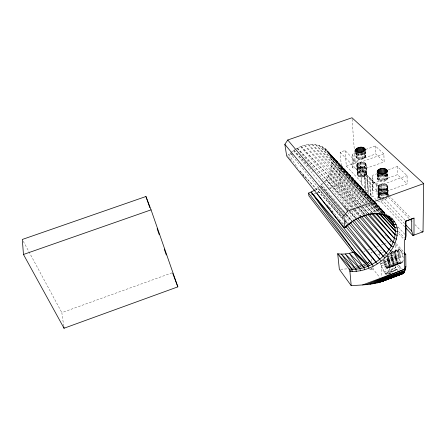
<?xml version="1.0" encoding="UTF-8"?>
<svg xmlns="http://www.w3.org/2000/svg" width="446" height="446" viewBox="0 0 446 446"><rect width="100%" height="100%" fill="white"/><g stroke="black" fill="none" stroke-linecap="round" stroke-linejoin="round"><path stroke-width="0.33" stroke-dasharray="2.23 1.67" d="M387.39 268.28L387.669 268.208C389.023 265.036 388.048 260.798 386.665 257.654L401.651 252.09C403.072 255.235 403.97 259.561 402.47 262.683L387.39 268.28C384.697 267.054 383.761 263.541 383.354 260.815L398.061 255.352L397.994 250.407L398.501 249.314L399.95 249.738L401.651 252.09M388.243 169.748L397.319 166.509L407.081 175.64L407.137 183.875L381.402 193.146L372.583 190.392L373.107 183.378L372.694 175.295L377.227 173.678M372.583 190.392L372.159 182.275L372.694 175.295M376.101 199.736L373.023 196.441L371.061 196.184L370.392 195.465L371.011 194.283L370.303 193.519L368.351 193.269L367.694 192.56L368.318 191.395L367.615 190.643L365.687 190.397L365.034 189.701L365.659 188.546L361.528 184.114L360.641 166.525L345.031 150.492L340.108 152.22L341.307 165.628L340.538 168.159L339.328 168.588L340.805 184.505L359.654 205.913M361.528 184.114L360.641 166.525M365.72 149.438L375.415 146.02L383.861 153.92L384.145 161.92L360.82 170.21L352.675 167.819L353.377 161.848L352.792 153.987L356.025 152.85M352.675 167.819L352.078 159.924L352.792 153.987M388.076 196.329L387.775 187.019C387.697 182.447 379 182.91 377.924 186.852L378.409 197.271L379.401 198.593L378.966 188.658L378.158 187.822L377.924 186.852M377.489 174.286C376.591 178.16 377.879 181.996 382.412 181.41C386.933 181.388 388.94 178.261 387.468 173.723M378.03 186.356L378.409 197.271M356.728 164.936L357.424 175.044C359.142 178.233 365.391 177.569 366.612 174.224L366.043 164.524C364.962 160.8 357.96 161.569 356.728 164.936C357.753 168.705 364.856 167.93 366.043 164.524M355.813 151.924C354.999 156.892 356.387 160.175 361.422 159.334C366.199 159.06 366.328 154.801 365.241 150.804M378.966 188.658C381.676 190.208 386.097 189.918 387.775 187.019M378.476 196.268C380.287 193.202 385.639 192.823 387.942 195.51L387.619 185.547M377.667 178.233C379.518 175.038 386.403 174.436 387.613 178.355M360.474 168.136L364.683 172.479L364.042 173.622L364.705 174.308L366.673 174.537L367.387 175.267L366.751 176.432L367.42 177.129L369.411 177.357L370.13 178.105L369.494 179.275L370.18 179.983L372.181 180.217L376.658 184.839L379.223 185.62L388.444 195.092M366.612 174.224C365.648 170.383 357.837 171.175 357.424 175.044M365.581 156.591C364.505 152.8 356.694 153.658 356.192 157.488M324.459 181.7C333.385 172.362 335.069 153.619 322.358 146.868C313.85 142.324 303.258 144.337 295.386 149.293M400.692 267.717L398.088 270.811C394.247 265.883 391.744 259.801 391.287 253.551L395.379 254.259C395.892 259.84 398.116 265.677 402.47 269.362M323.194 183.2L317.842 188.078L314.558 190.258M291.913 154.349L290.524 152.794L287.469 155.721L289.582 158.341M380.204 262.733C381.38 267.449 383.242 272.171 387.513 274.769L396.94 269.306L399.789 266.552M382.729 189.567L383.114 199.529L385.606 199.072L387.468 197.957M290.993 152.42L294.895 149.605M398.914 265.197L395.825 267.567L385.913 273.426L396.94 269.306L387.039 274.268M372.906 267.823L369.427 269.122L370.732 269.256L372.906 267.823L373.553 269.646L379.942 277.691M398.088 263.703L394.771 265.649L382.941 270.064M363.78 266.619L366.188 265.342M369.199 263.742L371.607 262.465L371.25 257.515M355.953 268.224L357.19 267.639M359.671 266.468L360.914 265.883M363.39 264.712L364.633 264.127M367.733 262.666L368.97 262.081M360.647 267.639L361.862 267.065M364.298 265.916L365.519 265.337M369.171 263.614L370.392 263.04M359.627 266.268L362.113 265.141M362.737 264.857L363.981 264.294M367.716 262.599L368.959 262.036M397.341 262.103L381.993 268.007M386.403 273.744L396.94 269.306M388.756 274.301L390.624 273.604M387.429 256.026L389.581 260.291L381.308 263.363L381.887 276.291M380.466 263.764L392.296 259.366L396.154 258.797M383.75 262.973L398.423 257.515L398.061 255.352M387.942 261.579L402.916 256.01M388.003 262.254L402.961 256.684M384.006 263.764L398.679 258.306L398.423 257.515M384.318 264.556L398.992 259.093L401.015 262.198L402.47 262.683M381.163 265.888L396.689 260.453M384.669 265.32L399.348 259.851M385.054 266.033L399.739 260.564M385.461 266.68L400.157 261.2M385.879 267.238L400.586 261.752M388.154 266.602L403.022 261.061M386.292 267.689L401.015 262.198M388.137 267.176L402.994 261.64M386.688 268.018L401.433 262.521M388.053 267.645L402.889 262.109M387.056 268.219L401.818 262.711M387.892 267.99L402.71 262.46M377.678 254.577L380.845 253.406M381.481 253.166L384.012 252.23M391.393 251.951L398.796 249.214M391.164 252.185L399.148 249.253M391.103 252.553L399.532 249.425M390.267 253.272L397.994 250.407M390.211 253.35L399.95 249.738M389.609 254.092L397.966 250.992M352.396 267.979L354.302 267.271M354.938 267.037L356.209 266.563M358.746 265.621L360.017 265.153M367.638 262.326L368.909 261.852M384.402 256.104L385.656 255.642M389.408 254.248L400.385 250.173M386.509 256.037L400.826 250.724M386.269 256.929L401.249 251.371M355.986 268.275L359.242 267.065M359.889 266.825L361.193 266.34M363.797 265.37L365.101 264.885M387.691 256.729L391.432 255.341L395.485 255.653M387.028 258.435L402.019 252.865M383.053 260.536L391.778 257.297L395.747 257.18M387.345 259.238L402.337 253.668M383.421 261.479L398.111 256.015M387.607 260.051L402.599 254.476M383.549 262.203L398.233 256.745M387.808 260.838L402.794 255.263M363.808 251.421L365.101 250.942M367.682 249.994L369.617 249.281M370.264 249.041L374.138 247.614M376.719 246.66L378.654 245.947M381.235 244.993L383.17 244.28M383.816 244.04L387.044 242.847M389.626 241.899L390.919 241.42L390.997 244.118M372.209 252.302L370.972 252.759L372.795 253.373M374.679 251.388L377.154 250.468M63.756 326.204L61.832 312.629L172.479 272.684M372.159 182.275L381.074 184.978L407.081 175.64M373.107 183.378L397.475 174.648L407.137 183.875M310.851 195.181L313.454 194.255M314.107 194.021L316.71 193.096M317.362 192.862L321.923 191.239M324.526 190.308L329.081 188.686M329.733 188.452L340.805 184.505M353.377 161.848L375.777 153.926L384.145 161.92M345.031 150.492L346.33 166.113L355.245 162.957L387.987 196.77M352.078 159.924L360.301 162.26L383.861 153.92M340.66 269.239L347.869 268.832M352.569 268.603L353.957 268.548M370.732 269.256L373.553 269.646M379.641 249.983L384.653 251.566M378.063 201.358L381.949 202.612L404.79 226.903M384.29 272.534L385.528 273.175L395.825 267.567L383.973 271.993L386.392 275.121M388.929 195.593L410.76 218.022M388.466 197.266L410.136 219.644M410.615 220.14L412.059 221.634M414.947 224.617L422.172 232.076M340.108 152.22L384.324 198.498M384.809 199.005L405.955 221.138M379.195 184.978L379.73 197.361L381.163 198.877M381.642 199.379L404.583 223.602M346.33 166.113L361.684 182.492M319.319 145.53L372.51 202.333M372.984 202.841L382.484 212.982L373.586 203.181M315.985 144.677L369.544 201.787M370.018 202.294L379.501 212.402M312.417 144.331L367.125 202.696M369.026 204.731L377.115 213.355M322.358 146.868L373.653 201.848M374.127 202.361L384.58 213.562M308.693 144.515L364.521 204.24M364.995 204.747L372.566 212.842M301.195 146.4L364.683 214.303M383.214 212.893L330.38 156.055L372.226 202.467M371.875 202.858L331.272 159.189L370.475 203.198M372.349 203.365L381.319 213.01M304.891 145.212L361.673 206.264M362.146 206.777L369.243 214.409L362.397 206.587M325.039 148.669L374.473 201.943M374.947 202.451L385.299 213.617L374.757 202.261M328.88 153.056L374.155 201.865M374.623 202.373L384.998 213.562M368.474 202.172L331.646 162.511L368.212 204.09M370.358 204.207L377.913 212.341M341.307 165.628L374.88 201.91M375.354 202.423L386.23 214.18M398.049 226.953L405.615 235.131M326.282 149.756L374.428 201.837M327.894 151.601L373.241 200.644M373.715 201.157L385.054 213.417M372.917 200.906L329.254 153.641L373.397 201.949M373.386 201.414L384.653 213.606M374.428 212.329L331.501 165.957L364.326 203.783M301.095 146.422L357.781 207.83M358.255 208.343L364.867 215.507M297.465 148.083L354.063 209.246M354.537 209.754L360.669 216.382M328.089 151.835L373.252 200.789M373.726 201.297L385.015 213.534M324.66 148.351L373.848 201.837M374.317 202.35L384.625 213.556L373.296 201.274M328.964 153.201L372.828 200.767M364.282 205.745L330.848 169.458L362.425 206.359M364.75 206.258L370.871 212.904M340.538 168.159L381.743 213.088M398.601 231.463L405.62 239.123M373.865 202.462L383.259 212.742M321.917 146.617L371.708 201.124M360.702 206.81L329.711 172.948L357.82 206.269M361.171 207.323L366.807 213.478M297.376 148.117L352.541 208.444M353.009 208.957L359.548 216.109M339.328 168.588L370.676 202.924M371.144 203.437L379.568 212.658M398.752 233.671L403.429 238.794M293.903 150.218L308.9 166.642M341.714 202.568L348.281 209.754M348.75 210.267L355.78 217.966M355.713 206.766L328.105 176.365L354.765 208.421M356.181 207.284L363.206 215.011M318.823 145.346L371.122 203.081M371.59 203.599L379.529 212.363M299.902 170.885L343.325 218.897M345.193 220.965L347.529 223.546M372.694 202.986L381.525 212.781M293.83 150.257L313.371 171.883M349.67 212.045L355.718 218.741M353.104 209.681L326.071 179.643L351.113 210.178M353.567 210.2L359.158 216.416M291.455 153.825L293.323 155.894L292.375 154.868M319.866 185.374L345.009 213.3M345.477 213.818L351.532 220.541M315.445 144.571L367.85 203.002M368.312 203.521L376.201 212.313M299.89 170.89L344.457 220.653M344.92 221.171L348.17 224.801M370.938 203.716L378.777 212.519M344.368 205.991L345.75 207.541M346.207 208.059L347.59 209.609M349.43 211.677L355.417 218.395M321.059 187.052L321.979 188.089M326.606 193.28L345.572 214.565M346.035 215.084L352.05 221.829M311.849 144.309L365.687 205.032M366.149 205.55L373.508 213.857M396.416 243.739L403.535 251.756M395.418 244.492L403.63 253.774M360.112 206.437L367.008 214.27M384.943 234.635L388.159 238.287M389.999 240.377L390.919 241.42M368.669 204.608L375.526 212.402M346.068 214.164L320.891 185.553L344.686 215.373M346.531 214.682L352.022 220.926M308.102 144.565L361.94 206.069M304.401 145.324L357.859 206.437M358.316 206.961L364.716 214.27M342.868 216.879L317.842 188.078L343.275 220.374M345.143 219.499L348.326 223.162M366.149 205.885L372.075 212.714M300.587 146.606L354.358 209.023M354.81 209.548L361.137 216.89M327.665 205.55L329.025 207.134M329.477 207.658L343.938 224.533M362.877 206.888L368.742 213.74M296.874 148.367L348.616 209.436M349.067 209.966L355.819 217.932M358.266 206.793L364.51 214.197M355.211 208.957L360.987 215.903M293.34 150.57L344.903 212.497M346.681 214.632L352.463 221.573M351.554 210.713L357.263 217.681M290.051 153.173L344.513 219.744M344.948 220.279L348.465 224.578M347.713 212.48L353.405 219.51M290.006 158.865L291.271 160.437M302.801 174.737L305.398 177.965M314.502 189.26L317.535 193.023M326.634 204.324L332.705 211.856M338.77 219.387L343.972 225.838M345.115 215.92L350.311 222.426M344.998 222.565L346.72 224.751M385.433 255.72L385.857 256.277M288.824 154.372L297.666 168.242M23.287 241.292L61.832 312.629M379.73 197.361L380.717 199.696M380.962 200.276L381.949 202.612M398.679 258.306L398.992 259.093M352.089 119.132L355.245 162.957M356.722 152.532L356.945 155.732M357.491 163.621L358.155 173.265M356.683 152.883L357.084 158.653M357.631 166.564L358.3 176.231M356.332 152.956L356.555 156.15M357.101 164.039L357.776 173.689M356.209 151.902L356.655 158.308M357.207 166.213L357.882 175.875M355.98 152.119L356.354 157.912M356.845 164.485L357.586 175.473M357.932 153.078L358.06 154.996M358.595 162.885L359.247 172.535M357.882 153.402L358.272 159.177M358.807 167.094L359.465 176.772M357.19 152.532L357.631 158.949M357.993 163.23L358.835 176.532M360.301 162.26L360.82 170.21M359.431 153.207L359.777 159.412M360.033 162.377L360.942 177.029M358.673 153.43L358.757 154.712M359.286 162.6L359.928 172.245M358.612 153.552L358.997 159.334M359.526 167.256L360.178 176.939M361.634 162.149L362.252 171.805M361.054 153.547L361.422 159.334M361.929 167.267L362.548 176.967M360.234 153.05L360.597 159.412M360.825 162.227L361.739 177.034M362.598 152.521L362.999 158.954M363.49 166.888L364.092 176.594M361.862 152.972L361.94 154.249M362.436 162.154L363.044 171.816M361.823 152.749L362.23 159.177M362.732 167.116L363.339 176.817M363.969 152.777L364.087 154.701M364.56 162.617L365.146 172.295M364.683 172.479L365.659 188.546M364.705 174.308L365.687 190.397M363.323 152.554L363.702 158.659M363.925 162.389L364.778 176.304M364.042 173.622L365.034 189.701M362.637 153.045L362.721 154.327M363.206 162.232L363.808 171.9M365.151 151.869L365.464 157.048M365.843 163.649L366.5 174.681M364.845 151.484L365.213 157.494M365.536 163.258L366.255 175.133M364.477 152.131L364.822 157.917M365.107 162.907L365.876 175.562M363.964 152.521L364.315 158.313M364.795 166.252L365.38 175.958M367.387 175.267L368.318 191.395M367.42 177.129L368.351 193.269M366.673 174.537L367.694 192.56M365.252 151.004L365.553 156.15M366.015 164.078L366.584 173.773M370.13 178.105L371.061 196.184M369.411 177.357L370.392 195.465M372.181 180.217L373.023 196.441M379.206 253.874L379.368 257.281M375.415 146.02L375.777 153.926M376.658 184.839L377.416 201.146M378.353 174.581L378.609 180.524M378.208 174.654L378.32 177.285M378.676 185.402L379.111 195.315M377.873 174.196L378.136 180.134M378.492 188.268L378.933 198.197M377.779 174.458L377.924 177.748M378.286 185.865L378.726 195.777M377.561 174.419L377.795 179.693M378.158 187.822L378.598 197.751M377.333 173.293L377.6 179.225M379.602 173.845L379.908 181.115M380.254 189.26L380.616 197.879M379.429 175.178L379.485 176.493M379.83 184.611L380.248 194.523M378.922 174.252L379.206 180.853M379.557 188.998L379.986 198.938M378.732 174.23L378.844 176.867M381.341 184.064L381.743 193.982M381.074 184.978L381.402 193.146M380.449 175.35L380.694 181.299M381.029 189.45L381.38 198.074M380.159 174.865L380.215 176.181M380.55 184.304L380.962 194.216M382.127 174.13L382.412 181.41M382.183 183.908L382.573 193.832M381.269 174.782L381.536 181.399M381.86 189.55L382.261 199.507M383.906 183.847L384.274 193.781M383.014 174.052L383.292 181.338M383.599 189.494L383.922 198.13M383.047 183.836L383.426 193.759M384.725 174.308L384.959 180.937M385.249 189.098L385.561 197.74M384.391 174.492L384.441 175.813M384.731 183.947L385.088 193.882M383.934 175.217L384.151 181.176M384.446 189.338L384.692 195.984M386.141 174.28L386.342 180.24M386.615 188.413L386.955 198.386M385.851 174.263L385.924 176.248M386.197 184.388L386.537 194.333M385.495 174.654L385.701 180.619M385.98 188.786L386.281 197.427M385.171 174.67L385.221 175.992M385.506 184.131L385.851 194.071M387.825 186.027L388.143 195.989M387.362 174.219L387.513 178.857M387.251 174.085L387.357 177.391M387.089 174.046L387.262 179.348M387.529 187.515L387.786 195.493M386.899 173.65L387.005 176.956M387.273 185.112L387.602 195.064M386.671 173.851L386.866 179.816M387.139 187.983L387.401 195.961M389.581 260.291L390.033 274.073M386.437 173.929L386.526 176.571M386.793 184.722L387.128 194.673M395.167 245.579L395.379 254.259M397.319 166.509L397.475 174.648"/><path stroke-width="0.67" d="M353.076 252.575L308.9 195.878L308.52 193.09L311.102 192.048L369.377 265.615L354.531 251.812C349.168 253.735 343.364 254.644 337.7 253.741L339.35 269.312L351.214 285.691C361.773 284.882 372.7 284.899 382.763 281.17L403.178 273.51L404.332 272.015L404.706 269.183L404.366 239.82L405.498 239.402L405.319 221.294L414.016 218.111L413.983 235.087L412.885 235.505L405.743 227.912M422.172 232.076L423.02 231.747L423.7 183.601L351.994 117.761L287.765 139.999L284.849 144.326L286.672 156L344.329 227.794C357.358 214.626 389.955 203.075 397.241 227.917C399.415 252.458 373.269 273.114 349.904 271.307L349.09 269.033L337.7 253.741L352.072 269.345L352.189 271.508M405.581 268.592L403.842 272.946L377.143 282.887L404.332 272.015L405.581 268.592L405.882 266.385L405.76 254.259L404.427 252.759M349.09 269.033C364.7 270.973 379.975 261.858 388.984 249.559C395.875 240.561 398.718 225.86 389.068 217.676M377.232 171.487C378.509 167.724 386.13 167.072 387.379 171.069C386.158 174.871 378.42 175.529 377.232 171.487L377.288 172.803M365.051 149.973C364.917 145.831 357.48 146.645 355.802 149.561C355.869 153.731 363.401 152.928 365.051 149.973L364.962 148.657M373.731 283.6L404.332 272.015L369.996 284.191L404.622 270.75L405.81 267.606M404.622 270.75L366.004 284.66L404.706 269.183L405.882 266.385M405.498 239.402L406.089 235.644L405.955 221.138L414.016 218.111M344.329 227.794L344.914 227.181L343.883 215.998L347.612 211.092L423.7 183.601M348.17 224.801L345.271 227.454L352.173 221.718L356.516 219.008M356.181 219.259L361.037 216.778M360.485 217.135L365.648 215.067M368.998 268.213L368.123 266.212L354.531 251.812L311.102 192.048L314.558 190.258M364.867 215.507L370.241 213.913M384.458 280.389L402.359 273.693L382.763 281.17L403.178 273.51L380.17 282.073L403.842 272.946M404.539 254.805L405.76 254.259M369.243 214.409L374.724 213.339M390.796 277.947L393.913 276.643M395.162 276.119L397.035 275.333M362.643 284.933L404.706 269.183M384.881 280.194L390.172 278.209M412.885 235.505L423.02 231.747M373.508 213.857L377.589 213.863L379.011 213.344M64.04 328.239L177.848 286.862L151.06 209.854L145.937 196.513L22.3 239.463L23.471 254.482L64.04 328.239L63.85 326.879M344.914 227.181L345.862 226.836M23.471 254.482L151.06 209.854M377.589 213.863L381.397 214.426L383.002 213.935M405.319 221.294L405.955 221.138M386.632 215.089L384.859 215.518L381.397 214.426M383.906 214.504L384.859 215.518L387.903 217.124L389.821 216.773M392.519 218.953L390.479 219.198L387.903 217.124M388.299 217.118L392.541 221.695L394.677 221.578M385.573 215.429L394.063 224.561L396.26 224.583M382.735 214.532L395.011 227.739L397.241 227.917M379.329 213.868L395.385 231.156L397.62 231.502M375.839 213.857L395.178 234.752L397.397 235.276M371.813 213.924L394.415 238.459L396.583 239.156M367.744 214.504L393.104 242.206L395.201 243.081M363.668 215.53L391.281 245.93L393.283 246.978M359.627 216.934L388.984 249.559L390.869 250.78M356.337 219.432L386.258 253.033L388.003 254.415M368.123 266.212L353.416 252.202L364.031 267.7L364.716 269.774M352.479 221.445L384.747 257.833M364.031 267.7L349.341 253.334L359.95 268.732L360.44 270.856M359.95 268.732L345.315 253.975L355.941 269.284L356.237 271.436M355.941 269.284L341.413 254.114L352.072 269.345L349.904 271.307L351.214 285.691M405.537 224.611L411.747 231.173L413.241 235.365M387.474 216.656L393.104 222.755L387.446 216.617M388.31 217.107L392.541 221.695M386.548 216.338L394.063 224.561M383.387 214.844L395.011 227.739M380.165 214.069L395.385 231.156M376.898 213.963L395.178 234.752M348.783 223.686L381.152 260.966M372.984 213.768L394.415 238.459M345.75 226.64L377.288 263.776M369.193 214.27L393.104 242.206M365.402 215.256L391.281 245.93M311.102 192.048L372.142 264.294L373.213 266.201M287.765 139.999L347.612 211.092M361.433 216.438L388.984 249.559M284.849 144.326L343.883 215.998M357.703 218.217L386.258 253.033M353.84 220.051L383.153 256.299M350.74 222.967L379.724 259.293M347.155 225.302L376.034 261.975M308.52 193.09L354.531 251.812M317.117 193.547L372.142 264.294M172.725 273.326L177.848 286.862M145.937 196.513L149.823 207.674M157.148 228.686L159.205 234.596M164.24 249.046L166.302 254.956M356.454 148.696L356.677 151.896M356.064 149.12L356.243 151.673M355.802 149.561L355.936 151.478M355.679 150.007L355.785 151.729M357.586 147.966L357.887 152.443M356.967 148.312L357.235 152.147M359.052 147.448L359.387 152.565M358.289 147.676L358.584 152.153M360.68 147.213L361.009 152.331M359.861 147.291L360.234 153.05M361.5 147.208L361.817 152.331M363.663 147.648L363.891 151.495M363.011 147.431L363.284 151.913M362.28 147.28L362.598 152.404M364.655 148.273L364.806 150.837M364.215 147.933L364.404 151.138M365.135 149.075L365.213 150.363M378.002 170.043L378.175 173.996M377.6 170.506L377.717 173.137M377.344 170.991L377.433 172.964M379.178 169.251L379.373 173.862M378.531 169.625L378.704 173.572M380.722 168.7L380.934 173.968M379.914 168.939L380.131 174.208M381.581 168.538L381.815 174.47M383.331 168.465L383.554 174.397M382.456 168.46L382.685 174.392M384.179 168.555L384.368 173.834M385.673 168.978L385.807 172.942M384.965 168.727L385.149 174.012M387.122 170.116L387.184 172.1M386.766 169.681L386.877 172.987M386.281 169.302L386.414 173.265M411.73 219.019L411.747 231.173M391.192 220.062L388.377 217.012L391.192 220.062"/></g></svg>
